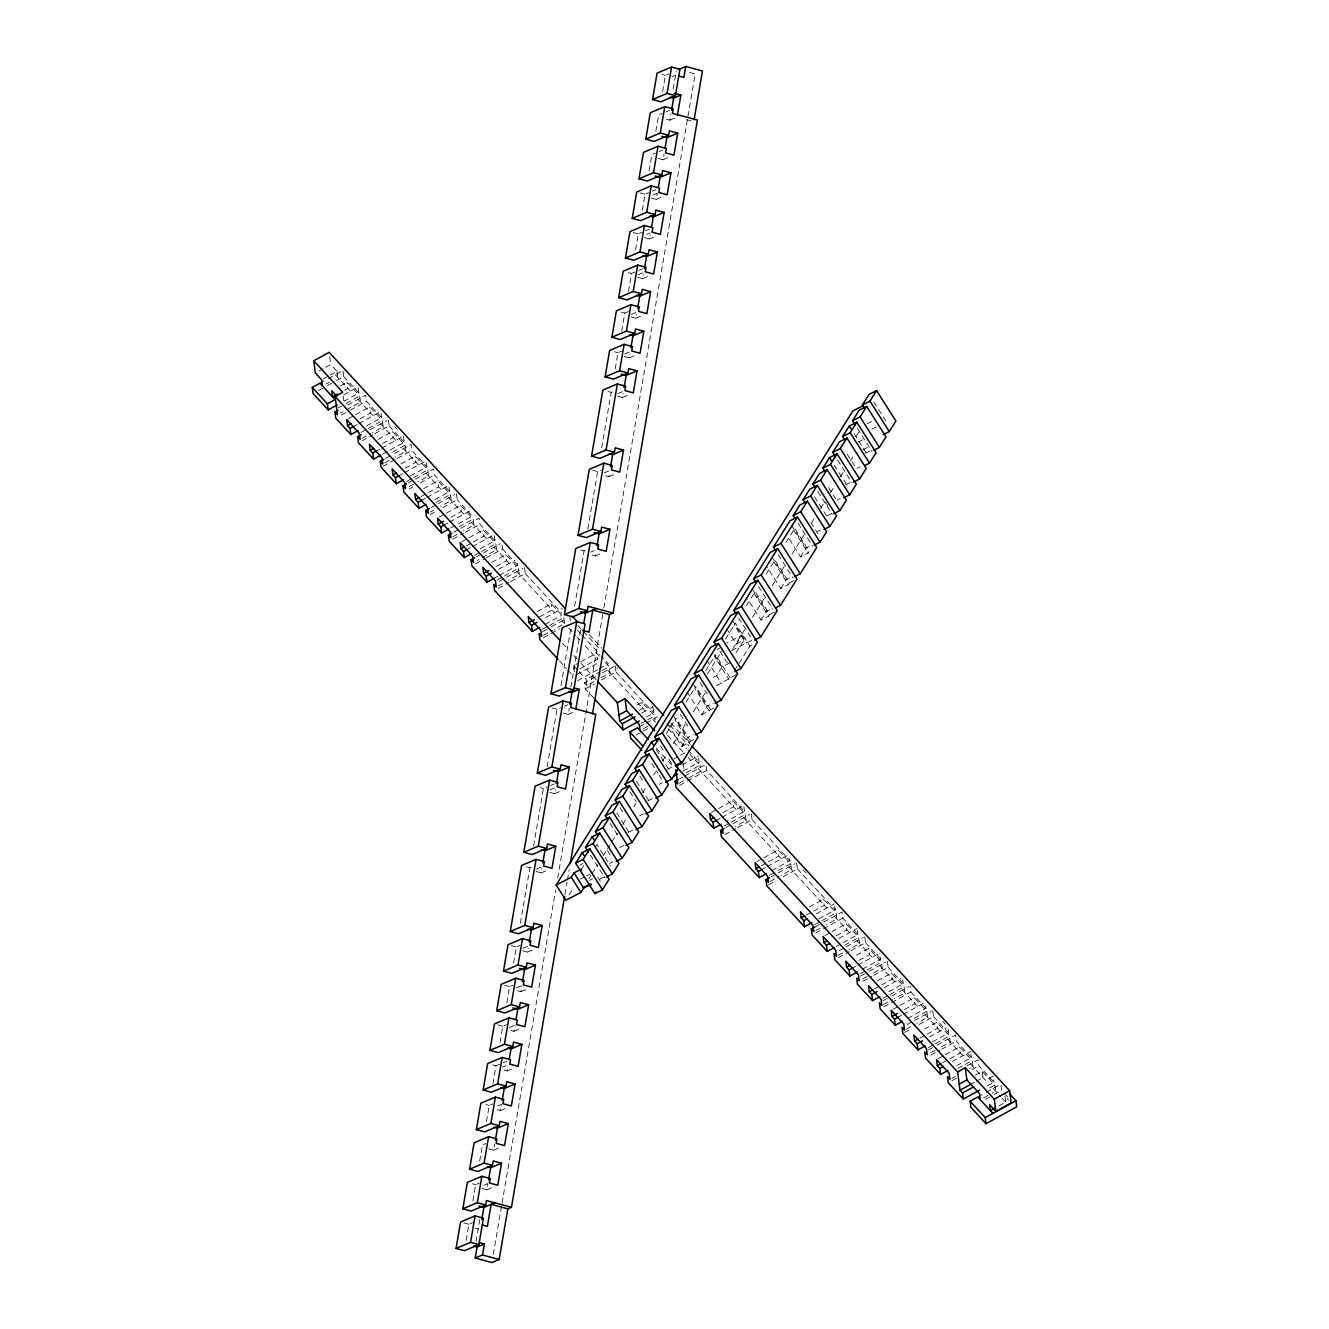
<?xml version="1.0" encoding="UTF-8"?>
<svg xmlns="http://www.w3.org/2000/svg" width="1329" height="1329" viewBox="0 0 1329 1329"><rect width="100%" height="100%" fill="white"/><g stroke="black" fill="none" stroke-linecap="round" stroke-linejoin="round"><path stroke-width="0.75" stroke-dasharray="5 3.75" d="M466.147 1240.439L468.904 1224.291L472.526 1222.763M472.908 1200.818L475.682 1184.687L479.304 1183.159M479.686 1161.197L482.444 1145.066L486.082 1143.538M486.464 1121.576L489.222 1105.446L492.86 1103.917M492.909 1083.916L495.999 1065.825L499.638 1064.296M500.02 1042.351L502.777 1026.204L506.415 1024.676M506.798 1002.731L509.555 986.6L513.177 985.071M513.575 963.11L516.333 946.979L519.955 945.451M520.387 923.223L529.889 867.737L533.51 866.209M533.593 846.041L543.428 788.512L547.066 786.984M547.149 766.8L556.984 709.271L560.622 707.742M561.054 685.531L570.54 630.029L574.161 628.501M574.593 606.29L584.096 550.804L587.717 549.276M587.8 529.092L597.635 471.562L601.273 470.034M601.705 447.823L611.19 392.337L614.829 390.809M615.211 368.847L617.968 352.717L621.607 351.188M621.656 331.187L624.746 313.096L628.368 311.567M628.434 291.566L631.524 273.475L635.146 271.947M635.544 250.002L638.302 233.854L641.924 232.326M642.322 210.381L645.08 194.25L648.702 192.722M649.084 170.76L651.858 154.629L655.479 153.101M655.861 131.139L658.619 115.008L662.257 113.48M662.639 91.535L665.397 75.388L669.035 73.859M476.031 1241.701L479.786 1219.706L476.164 1221.235M570.889 687.06L581.172 626.906M673.188 88.893L676.295 70.802M481.895 1188.458L486.896 1189.804L487.926 1183.807M488.657 1148.837L493.674 1150.2L494.704 1144.186M497.112 1109.682L500.452 1110.579L501.465 1104.565M503.89 1070.061L507.213 1070.958L507.911 1066.954M510.652 1030.44L513.991 1031.337L515.021 1025.34M517.43 990.819L520.769 991.716L521.799 985.719M522.546 950.75L527.547 952.112L528.228 948.109M536.102 871.525L541.102 872.871L541.783 868.867M549.641 792.283L554.658 793.629L555.339 789.625M563.197 713.042L568.197 714.404L569.227 708.39M591.97 555.024L595.309 555.937L595.99 551.934M605.526 475.799L608.865 476.696L609.546 472.692M617.404 396.108L622.404 397.454L623.102 393.45M624.181 356.488L629.182 357.85L629.88 353.846M630.959 316.867L635.96 318.229L636.641 314.225M637.737 277.263L642.738 278.608L643.419 274.605M644.515 237.642L649.516 238.987L650.197 234.984M651.293 198.021L656.293 199.367L657.323 193.369M658.054 158.4L663.071 159.762L664.101 153.749M666.51 119.245L669.849 120.142L670.863 114.128M493.308 1254.36L501.697 1205.27M502.046 1203.227L555.588 890.247M557.682 877.971L603.516 609.994M603.864 607.934L695.183 74.025L687.774 72.015M564.991 894.334L567.084 882.074M567.433 880.014L569.177 869.797M581.554 869.05L583.763 865.544M595.841 846.224L596.937 844.463L610.376 865.677M666.178 733.857L673.869 721.581M685.947 702.26L693.638 689.967M705.732 670.663L713.424 658.37M725.518 639.05L733.209 626.773M746.383 605.692L755.171 591.654L769.657 614.48L768.544 616.241L761.002 620.078L747.562 598.881M766.168 574.095L774.957 560.057L789.426 582.883L788.33 584.644L780.787 588.481L767.348 567.284M785.954 542.498L794.742 528.444L809.211 551.286L808.115 553.03L800.573 556.884L789.193 538.943M569.128 894.915L573.513 887.888M707.576 673.703L722.959 649.117M855.926 436.693L859.232 431.427M588.78 878.818L590.99 875.313M592.086 873.552L597.568 864.78M603.067 856.009L606.373 850.726M607.469 848.982L610.759 843.716M611.855 841.955L617.354 833.183M622.852 824.395L626.142 819.129M633.833 806.836L636.026 803.331M642.621 792.798L645.927 787.532M653.619 775.239L655.812 771.734M662.407 761.201L665.696 755.935M673.388 743.642L686.578 722.577M693.173 712.045L706.363 690.964M732.728 648.834L745.918 627.77M752.513 617.237L765.703 596.156M772.299 585.624L785.472 564.559M792.067 554.027L805.258 532.962M811.853 522.43L814.046 518.908M820.641 508.376L825.043 501.365L829.196 507.844M830.525 492.577L833.831 487.311M840.426 476.779L843.716 471.513M850.311 460.98L853.617 455.714M729.671 663.055L722.129 666.892L716.63 675.68L711.596 678.239M726.764 628.85L736.399 644.083L741.898 635.295L726.813 642.97M736.249 652.522L745.054 638.485M667.424 723.657L681.893 746.499L687.392 737.711L693.422 734.638M687.193 692.06L701.662 714.886L707.161 706.114L713.208 703.041M761.002 620.078L766.501 611.307L772.548 608.233M780.787 588.481L786.286 579.693L792.317 576.62M800.573 556.884L806.072 548.096L812.102 545.023M681.893 746.499L698.074 737.047M701.662 714.886L717.859 705.45M716.414 685.847L737.628 673.853M734.488 670.663L749.872 646.093L752.895 644.548M318.794 371.107L323.911 368.283M325.605 367.352L330.738 364.528L329.675 356.405M323.379 378.881L328.512 376.074M330.207 375.127L337.034 371.372L330.738 364.528M319.957 383.184L326.784 379.429M328.479 378.499L341.453 371.356M325.887 384.048L329.31 382.171M318.495 390.527L325.721 386.556M327.532 385.56L334.758 381.573M336.553 380.592L343.779 376.605L342.982 370.509M340.29 386.058L347.118 382.303L359.71 395.992L360.508 402.089L340.556 413.07M344.493 390.277L347.916 388.4L347.118 382.303M343.613 394.896L358.099 386.905L358.896 393.019L344.46 400.976M338.214 407.82L341.287 406.126M346.072 403.501L359.71 395.992M347.749 404.98L365.674 395.112L366.472 401.225L381.589 417.622L363.515 427.573M341.171 415.146L348.397 411.159M350.208 410.179L366.472 401.225M348.53 418.618L353.846 415.695M355.624 414.714L369.794 406.923L382.403 420.595L383.201 426.692L372.569 432.556M359.96 418.868L370.592 413.02L369.794 406.923M353.63 426.493L357.169 424.532M358.946 423.552L379.247 412.372M361.139 432.307L366.455 429.383M368.233 428.403L382.403 420.595M370.043 429.815L386.822 420.579M361.937 438.404L370.791 433.52M362.053 440.746L372.901 434.782M374.695 433.786L389.148 425.828L388.35 419.731M378.3 439.334L392.47 431.526L405.079 445.215L405.877 451.312L395.245 457.159M382.636 443.487L393.268 437.623L392.47 431.526M376.306 451.096L379.845 449.152M381.622 448.172L401.939 436.992M382.586 454.169L404.265 442.241L403.468 436.145M392.686 452.043L405.079 445.215M385.643 458.322L392.736 454.435M394.497 453.455L411.043 444.351L411.84 450.448L426.958 466.844L408.883 476.795M384.629 463.024L393.484 458.14M382.935 466.363L395.577 459.402M397.388 458.405L411.84 450.448M400.993 463.954L415.163 456.146L427.772 469.818L428.569 475.932L417.937 481.779M405.328 468.09L415.96 462.243L415.163 456.146M398.982 475.716L402.537 473.755M404.298 472.792L424.615 461.595M406.508 481.53L411.824 478.606M413.601 477.626L427.772 469.818M408.319 482.942L413.635 480.018M415.412 479.038L433.719 468.954L434.517 475.051L449.634 491.464L433.387 500.418M409.083 486.663L416.16 482.759M409.232 488.989L412.837 486.995M420.064 483.008L434.517 475.051M423.669 488.557L437.839 480.766L450.448 494.438L451.245 500.535L440.613 506.399M420.928 496.614L438.636 486.863L437.839 480.766M421.675 500.319L425.214 498.375M426.991 497.395L448.837 485.367M436.277 502.246L450.448 494.438M431.011 507.562L436.327 504.638M438.105 503.658L454.867 494.421M429.981 512.246L433.536 510.286M430.098 514.589L435.53 511.615M442.756 507.628L457.209 499.671L456.412 493.574M439.268 517.081L444.584 514.157M446.361 513.177L460.532 505.369L473.141 519.058L473.938 525.154L463.306 531.002M450.697 517.33L461.329 511.466L460.532 505.369M444.351 524.938L447.906 522.995M449.667 522.015L469.984 510.818M450.647 528.012L472.327 516.084L457.209 499.671M458.954 526.849L473.141 519.058M453.687 532.165L459.003 529.241M460.781 528.261L479.088 518.194L479.885 524.29L495.003 540.687L476.945 550.638M452.674 536.85L461.528 531.982M452.79 539.209L463.622 533.245M465.432 532.248L479.885 524.29M461.944 541.684L467.26 538.76M469.037 537.796L483.208 529.989L495.817 543.661L496.614 549.757L477.128 560.489M466.296 545.837L471.612 542.913M473.373 541.933L484.005 536.085L483.208 529.989M467.044 549.558L470.582 547.598M472.36 546.618L494.205 534.59L495.003 540.687M474.553 555.372L479.869 552.449M481.646 551.469L495.817 543.661M476.38 556.785L481.696 553.861M483.457 552.881L500.236 543.644M475.466 563.828L484.504 558.844M486.314 557.848L502.561 548.894L501.764 542.797M491.713 562.4L505.9 554.592L518.509 568.28L519.307 574.377L508.675 580.225M496.066 566.553L506.698 560.688L505.9 554.592M498.574 569.294L515.353 560.057M494.205 578.231L497.81 576.254M499.621 575.258L517.695 565.307L517.164 561.237M497.245 579.992L502.561 577.052M504.322 576.088L518.509 568.28M499.056 581.404L522.912 568.264M498.043 586.089L506.897 581.205M498.159 588.431L508.99 582.467M510.801 581.471L525.254 573.513L524.457 567.417M537.082 611.622L551.253 603.831L563.861 617.503L564.659 623.6L554.043 629.464M539.657 616.756L552.05 609.928L551.253 603.831M545.721 617.536L562.25 608.433M544.99 624.48L561.253 615.526M542.614 629.215L547.93 626.291M549.691 625.311L563.861 617.503M542.647 631.607L549.741 627.703M551.518 626.723L566.752 618.334M543.411 635.312L552.266 630.428M543.528 637.654L559.775 628.7M574.394 671.826L573.596 665.729L578.912 662.806M580.69 661.825L596.621 653.054L599.429 656.094M579.71 668.902L597.419 659.151L596.621 653.054M576.919 674.567L598.183 662.855M577.716 680.664L597.585 669.733M599.396 668.736L608.416 663.752L601.422 656.161M594.08 681.611L587.003 685.515L586.205 679.418L600.376 671.61M602.153 670.63L609.23 666.726L605.027 662.174M593.681 697.991L585.275 688.871L584.478 682.774L600.426 674.002M602.203 673.022L615.194 665.862L617.703 668.603M601.173 677.707L610.028 672.823L609.23 666.726M585.275 688.871L594.312 683.903M601.539 679.916L615.991 671.959L615.194 665.862M636.873 705.101L641.99 702.277L654.599 715.966L655.131 720.019M639.382 710.251L642.787 708.374L641.99 702.277M641.907 712.992L652.988 706.878L650.462 704.154M646.558 716.962L653.785 712.992L652.988 706.878M640.96 723.474L646.077 720.65M647.771 719.72L654.599 715.966M639.232 726.83L644.349 724.023M646.06 723.076L657.49 716.78M643.452 728.641L648.569 725.817M636.059 735.12L641.475 732.129M643.286 731.133L648.702 728.159M673.72 759.025L678.837 756.201M680.531 755.271L687.359 751.5M682.142 765.039L698.356 756.118M682.89 771.169L699.154 762.215L698.622 758.145M686.312 772.697L699.968 765.188L690.166 754.54M679.817 778.694L682.89 777M684.601 776.07L705.915 764.325L706.712 770.421L744.522 811.438L726.465 821.388M679.269 783.113L683.87 780.588M688.821 777.864L700.765 771.285L699.968 765.188M679.617 785.339L706.712 770.421M711.464 812.434L716.78 809.511M718.557 808.53L732.728 800.739L745.336 814.411L746.134 820.508L735.502 826.372M722.893 812.683L733.525 806.836L732.728 800.739M716.564 820.292L720.102 818.348M721.88 817.368L743.725 805.341L744.522 811.438M724.072 826.123L729.388 823.199M731.166 822.219L745.336 814.411M725.9 827.535L731.216 824.611M732.977 823.631L749.755 814.395M724.986 834.562L735.834 828.598M737.628 827.602L752.081 819.644L751.284 813.547L753.809 816.288M756.832 861.674L762.148 858.733M763.926 857.77L778.096 849.962L790.705 863.634L791.503 869.731L780.871 875.595M761.168 865.81L766.484 862.886M768.262 861.906L778.894 856.059L778.096 849.962M761.932 869.531L765.471 867.571M767.232 866.591L789.094 854.564M771.817 870.611L789.891 860.66L789.36 856.59M769.441 875.346L776.535 871.442M778.296 870.462L790.705 863.634M771.269 876.758L776.568 873.834M778.345 872.854L795.124 863.617M770.239 881.443L779.093 876.559M768.544 884.782L775.771 880.811M782.997 876.824L797.45 868.867L796.652 862.77M809.295 906.993L823.465 899.185L836.074 912.857L836.871 918.97L826.239 924.818M806.537 915.033L811.853 912.109M813.63 911.129L824.262 905.282L823.465 899.185M816.156 913.87L834.462 903.786M818.996 918.837L835.26 909.883L834.728 905.83M814.81 924.569L820.126 921.645M821.887 920.665L836.074 912.857M814.86 926.961L821.937 923.057M823.714 922.077L842.021 911.993L842.819 918.106L857.936 934.503L836.257 946.447M815.607 930.665L824.462 925.798M815.724 933.024L842.819 918.106M824.877 935.5L830.193 932.576M831.971 931.596L846.141 923.805L858.75 937.477L859.547 943.573L848.915 949.438M836.306 935.749L846.938 929.901L846.141 923.805M838.832 938.49L857.139 928.406M844.579 945.284L858.75 937.477M839.313 950.6L844.629 947.677M846.39 946.697L863.169 937.46M838.283 955.285L847.154 950.401M838.4 957.628L849.248 951.664M851.058 950.667L865.511 942.71L864.714 936.613M856.424 955.235L868.834 948.408L881.443 962.096L882.24 968.193L871.608 974.041M858.999 960.369L869.631 954.504L868.834 948.408M852.653 967.977L856.208 966.033M857.969 965.053L878.286 953.857M862.554 969.057L880.629 959.123L879.831 953.026M860.179 973.792L865.495 970.868M867.256 969.904L881.443 962.096M860.228 976.184L867.305 972.28M869.083 971.316L885.862 962.08M862.737 978.925L869.831 975.021M862.903 981.251L871.924 976.283M873.734 975.287L888.187 967.329L887.39 961.232M877.339 980.835L891.51 973.027L904.119 986.699L904.916 992.796L894.284 998.66M874.598 988.876L879.914 985.952M881.675 984.972L892.307 979.124L891.51 973.027M884.2 987.713L900.979 978.476M888.852 991.683L903.305 983.726L902.773 979.672M882.855 998.411L888.171 995.487M889.948 994.507L904.119 986.699M882.905 1000.803L889.998 996.9M891.759 995.919L908.538 986.683M883.652 1004.508L892.507 999.641M883.768 1006.867L910.863 991.932L910.066 985.836M892.938 1009.342L898.254 1006.418M900.015 1005.438L914.202 997.63L926.795 1011.319L927.592 1017.416L916.977 1023.264M904.368 1009.591L915 1003.744L914.202 997.63M898.022 1017.2L901.56 1015.256M903.338 1014.276L925.183 1002.249M907.923 1018.296L925.981 1008.346L925.449 1004.275M914.402 1018.147L926.795 1011.319M907.358 1024.443L912.674 1021.503M914.452 1020.539L931.214 1011.303M906.345 1029.128L915.199 1024.244M904.65 1032.467L911.877 1028.496M919.103 1024.509L933.556 1016.552L932.759 1010.455M924.469 1029.078L936.879 1022.25L949.487 1035.939L950.285 1042.036L939.653 1047.883M919.95 1038.099L925.266 1035.175M927.044 1034.211L937.676 1028.347L936.879 1022.25M929.569 1036.936L946.348 1027.699M932.41 1041.903L948.673 1032.965L948.142 1028.895M928.223 1047.634L933.539 1044.71M935.317 1043.73L949.487 1035.939M928.273 1050.026L935.367 1046.122M937.128 1045.142L955.435 1035.075L956.232 1041.172L971.349 1057.568L956.897 1065.526M930.798 1052.767L937.875 1048.863M930.948 1055.093L939.985 1050.126M941.779 1049.129L956.232 1041.172M938.307 1058.565L943.623 1055.641M945.384 1054.678L959.555 1046.87L972.163 1060.542L972.961 1066.639L969.422 1068.599M942.643 1062.718L947.959 1059.794M949.737 1058.814L960.352 1052.967L959.555 1046.87M952.245 1061.555L970.552 1051.472M957.993 1068.35L963.309 1065.426M965.087 1064.446L972.163 1060.542M966.897 1065.858L978.127 1059.678L978.925 1065.775L994.042 1082.188L986.816 1086.158M951.714 1078.351L955.252 1076.407M951.83 1080.693L959.056 1076.723M971.698 1069.762L978.925 1065.775M975.42 1075.244L982.247 1071.473L994.856 1085.162L995.654 1091.259L992.231 1093.136M971.1 1084.148L974.506 1082.271M976.217 1081.341L983.045 1077.57L982.247 1071.473M989.74 1087.969L994.856 1085.162M977.779 1096.973L984.59 1093.219M986.301 1092.272L1000.803 1084.298L1001.601 1090.395L994.374 1094.365M983.709 1097.837L990.537 1094.083M985.337 1099.349L992.564 1095.362M998.893 1105.944L1005.721 1102.19L1004.923 1096.093L1008.711 1100.196M867.239 423.752L871.957 421.359M871.974 429.117L876.509 426.808M858.268 442.075L863.302 439.517M863.086 449.684L868.119 447.125M865.395 453.289L871.442 450.215M857.022 468.323L860.046 466.795M845.626 484.886L851.656 481.812M837.237 499.92L840.26 498.392M827.352 515.735L831.871 513.426M817.468 531.534L820.475 529.989M789.426 582.883L795.473 579.809M769.657 614.48L775.687 611.406M716.995 649.366L720.019 647.838M736.399 644.083L743.941 640.229L734.306 625.012L735.402 623.251L749.872 646.093M731.631 650.595L752.762 639.83M667.607 769.308L672.125 766.999M659.217 784.343L662.241 782.814M647.821 800.905L652.356 798.613M639.448 815.94L643.967 813.647M628.052 832.519L632.571 830.21M579.926 865.096L582.933 863.568M619.663 847.553L624.198 845.244M609.778 863.352L612.785 861.807M580.142 879.134L585.175 876.575M586.853 875.728L590.209 874.017M589.561 880.33L592.584 878.785M599.894 879.15L604.413 876.841M671.909 76.733L675.531 75.205M665.879 111.952L669.517 110.423M669.849 120.142L675.282 117.849M659.101 151.572L662.739 150.027M663.071 159.762L670.331 156.689M652.34 191.177L655.961 189.648M653.386 194.815L657.024 193.286M656.293 199.367L663.553 196.31M645.562 230.797L649.183 229.269M646.625 234.436L650.246 232.907M649.516 238.987L656.775 235.931M638.784 270.418L642.405 268.89M638.02 274.821L643.469 272.528M642.738 278.608L649.997 275.552M631.258 314.441L636.691 312.149M635.96 318.229L641.409 315.937M624.48 354.062L629.913 351.753M629.182 357.85L634.631 355.541M617.703 393.666L623.135 391.374M622.404 397.454L627.853 395.162M604.147 472.908L609.596 470.616M608.865 476.696L616.124 473.639M590.591 552.15L594.229 550.621M595.309 555.937L602.569 552.864M564.244 706.214L567.865 704.686M568.197 714.404L575.457 711.347M550.688 785.439L554.326 783.911M549.94 789.841L555.389 787.549M554.658 793.629L561.918 790.572M536.384 869.083L541.833 866.79M541.102 872.871L546.551 870.578M522.829 948.325L528.277 946.015M527.547 952.112L534.806 949.039M516.067 987.929L521.5 985.636M520.769 991.716L528.028 988.66M509.289 1027.55L514.722 1025.257M513.991 1031.337L521.25 1028.281M503.259 1062.768L506.897 1061.24M502.512 1067.17L506.133 1065.642M507.213 1070.958L514.473 1067.901M497.544 1106.027L501.183 1104.499M500.452 1110.579L505.884 1108.286M493.674 1150.2L500.933 1147.126M483.989 1185.252L487.627 1183.724M486.896 1189.804L494.155 1186.747M662.058 74.49L665.397 75.388M686.362 119.577L693.788 121.587M640.063 192.888L645.08 194.25M633.302 232.509L638.302 233.854M628.185 272.578L631.524 273.475M621.407 312.199L624.746 313.096M614.629 351.82L617.968 352.717M607.851 391.424L611.19 392.337M592.634 470.217L597.635 471.562M580.756 549.907L584.096 550.804M551.984 707.925L556.984 709.271M540.106 787.599L543.428 788.512M526.55 866.84L529.889 867.737M511.333 945.617L516.333 946.979M504.555 985.238L509.555 986.6M497.777 1024.858L502.777 1026.204M492.66 1064.928L495.999 1065.825M485.899 1104.549L489.222 1105.446M472.343 1183.774L475.682 1184.687M463.887 1222.946L468.904 1224.291M475.117 1228.079L478.457 1228.976M589.245 634.581L601.904 648.303M670.796 723.059L690.482 744.423M394.663 426.576L397.172 429.3M577.799 625.294L581.903 629.747M583.265 631.225L601.007 650.479M669.899 725.235L689.003 745.968M803.264 869.947L806.005 872.92M942.842 1021.386L945.351 1024.127M343.779 376.605L358.896 393.019M389.148 425.828L404.265 442.241M502.561 548.894L517.695 565.307M525.254 573.513L561.652 613.018M577.617 630.328L580.424 633.368M581.82 634.897L600.027 654.649M615.991 671.959L653.785 712.992M668.354 728.79L686.561 748.543M687.957 750.054L699.154 762.215M752.081 819.644L789.891 860.66M797.45 868.867L835.26 909.883M865.511 942.71L880.629 959.123M888.187 967.329L903.305 983.726M910.863 991.932L925.981 1008.346M933.556 1016.552L948.673 1032.965M1004.359 1093.368L1008.478 1097.854M335.307 374.728L350.424 391.141M357.999 399.348L373.117 415.744M380.675 423.968L395.793 440.364M403.368 448.571L418.485 464.984M426.044 473.19L441.162 489.587M448.72 497.794L463.854 514.207M471.413 522.413L486.53 538.826M494.089 547.033L509.206 563.43M516.782 571.636L554.575 612.652M562.15 620.876L564.659 623.6M568.762 628.052L575.59 635.445M576.952 636.94L579.677 639.897M585.142 645.828L597.419 659.151M607.519 670.098L645.313 711.115M652.871 719.321L655.396 722.062M667.69 735.386L684.07 753.161M688.156 757.596L690.681 760.338M698.24 768.544L736.05 809.56M743.609 817.767L781.419 858.8M788.977 867.006L826.788 908.023M834.346 916.229L849.464 932.626M857.022 940.849L872.14 957.245M879.715 965.452L894.832 981.865M902.391 990.072L917.508 1006.468M925.084 1014.675L940.201 1031.088M947.76 1039.295L962.877 1055.708M970.452 1063.914L985.57 1080.311L993.245 1076.091L994.042 1082.188M993.128 1088.517L1000.687 1096.724M1001.95 1098.086L1005.721 1102.19M562.599 643.336L568.214 649.432M573.829 655.529L579.444 661.626M580.856 663.138L596.306 679.9M656.426 748.293L672.806 766.052M573.596 665.729L577.799 670.298M579.195 671.809L586.205 679.418M584.478 682.774L587.003 685.515M559.509 660.912L566.503 668.52M567.915 670.032L573.513 676.112M873.851 402.039L886.393 421.825M857.371 428.37L871.841 451.212M854.082 433.653L866.475 453.206M847.287 454.335L856.59 469.021M837.602 459.984L852.072 482.809M834.296 465.25L846.706 484.819M828.548 487.577L837.851 502.246M817.817 491.58L832.286 514.406M814.511 496.847L827.95 518.044M810.823 522.43L818.066 533.843M798.031 523.177L812.501 546.02M791.586 525.271L806.072 548.096M793.646 530.205L808.115 553.03M778.262 554.791L792.732 577.617M771.817 556.868L786.286 579.693M773.86 561.802L788.33 584.644M758.477 586.388L772.946 609.214M752.031 588.465L766.501 611.307M754.075 593.415L768.544 616.241M738.691 617.985L751.234 637.77M732.246 620.078L746.732 642.904M719.986 651.276L727.495 663.121M730.086 677.69L715.617 654.865L714.52 656.609L728.99 679.451M714.62 655.064L722.129 666.892M706.978 660.463L721.448 683.289M700.167 682.824L707.41 694.236M710.317 709.287L695.848 686.462L694.735 688.223L709.204 711.048M692.691 683.272L707.161 706.114M680.398 714.421L689.701 729.106M690.532 740.884L676.062 718.059L674.966 719.82L689.435 742.645M672.906 714.886L687.392 737.711M660.613 746.034L664.749 752.546M668.886 759.075L673.022 765.587M656.277 749.672L668.686 769.225M651.758 763.461L657.955 773.245M658.985 774.873L663.121 781.402M639.797 776.003L642.904 780.887M636.508 781.269L648.901 800.839M629.913 791.802L636.109 801.586M620.012 807.6L623.118 812.484M616.722 812.866L630.162 834.064M610.127 823.399L618.4 836.439M607.469 850.61L611.606 857.139M590.358 854.996L604.828 877.838M597.668 877.007L600.558 881.576M970.818 1053.498L971.349 1057.568M857.404 930.433L857.936 934.503M683.289 763.477L684.352 771.601M569.825 616.639L570.357 620.709M449.102 487.394L449.634 491.464M426.426 462.791L426.958 466.844M381.058 413.552L381.589 417.622M343.297 396.308L344.095 402.405M337.034 371.372L337.832 377.469"/><path stroke-width="1.5" d="M456.046 1248.446L460.565 1222.049L475.068 1215.919L483.407 1218.178L478.905 1244.575L464.386 1250.705L456.046 1248.446L470.566 1242.333L478.905 1244.575M564.626 896.394L511.449 1207.33L486.431 1200.552L485.666 1204.971L471.164 1211.084L462.824 1208.825L467.326 1182.428L481.846 1176.298L490.185 1178.557L489.437 1182.96L497.777 1185.219L501.548 1163.207L493.209 1160.948L492.444 1165.35L477.942 1171.464L469.602 1169.221L474.104 1142.807L488.623 1136.677L496.963 1138.936L496.215 1143.339L504.555 1145.598L508.326 1123.586L499.986 1121.327L499.222 1125.729L484.72 1131.859L476.363 1129.6L480.882 1103.186L495.401 1097.073L503.741 1099.316L502.993 1103.734L511.333 1105.977L515.104 1083.966L506.748 1081.706L506 1086.109L491.481 1092.239L483.141 1089.979L487.66 1063.565L502.179 1057.452L510.519 1059.711L509.771 1064.114L518.111 1066.373L521.865 1044.345L513.526 1042.086L512.778 1046.488L498.259 1052.618L489.919 1050.359L494.438 1023.961L508.957 1017.831L517.297 1020.091L516.549 1024.493L524.889 1026.752L528.643 1004.724L520.303 1002.465L519.556 1006.884L505.037 1012.997L496.697 1010.738L501.216 984.34L515.735 978.21L524.075 980.47L523.31 984.872L531.666 987.131L535.421 965.12L527.081 962.861L526.334 967.263L511.815 973.376L503.475 971.134L507.994 944.72L522.513 938.59L530.852 940.849L530.088 945.251L538.428 947.511L542.199 925.499L533.859 923.24L533.112 927.642L518.592 933.772L510.253 931.513L521.549 865.478L536.052 859.365L544.392 861.624L543.644 866.026L551.984 868.286L555.755 846.257L547.415 843.998L546.651 848.4L532.148 854.53L523.809 852.271L535.089 786.253L549.608 780.123L557.947 782.382L557.2 786.785L565.539 789.044L569.31 767.032L560.971 764.773L560.207 769.175L545.687 775.289L537.348 773.046L548.644 707.011L563.164 700.898L571.503 703.141L570.756 707.56L595.774 714.321L570.224 863.651M550.904 693.804L562.2 627.786L576.72 621.656L585.059 623.916L573.763 689.934L559.243 696.064L550.904 693.804L565.423 687.674L573.763 689.934M613.084 613.068L588.066 606.29L587.318 610.709L572.799 616.822L564.46 614.563L575.756 548.545L590.259 542.415L598.598 544.674L597.851 549.076L606.19 551.336L609.961 529.324L601.622 527.065L600.858 531.467L586.355 537.597L578.015 535.338L589.295 469.303L603.815 463.19L612.154 465.449L611.406 469.851L619.746 472.111L623.517 450.082L615.177 447.823L614.413 452.225L599.911 458.355L591.555 456.096L602.851 390.078L617.37 383.948L625.71 386.207L624.962 390.61L633.302 392.869L637.056 370.857L628.717 368.598L627.969 373L613.45 379.114L605.11 376.871L609.629 350.457L624.148 344.327L632.488 346.587L631.74 350.989L640.08 353.248L643.834 331.237L635.495 328.977L634.747 333.38L620.228 339.51L611.888 337.25L616.407 310.836L630.926 304.723L639.266 306.966L638.501 311.385L646.858 313.627L650.612 291.616L642.272 289.357L641.525 293.759L627.006 299.889L618.666 297.63L623.185 271.216L637.704 265.102L646.044 267.362L645.279 271.764L653.619 274.023L657.39 251.995L649.05 249.736L648.303 254.138L633.783 260.268L625.444 258.009L629.963 231.611L644.465 225.481L652.821 227.741L652.057 232.143L660.397 234.402L664.168 212.374L655.828 210.115L655.081 214.534L640.561 220.647L632.222 218.388L636.741 191.991L651.243 185.861L659.583 188.12L658.835 192.522L667.175 194.782L670.946 172.77L662.606 170.511L661.842 174.913L647.339 181.026L639 178.784L643.502 152.37L658.021 146.24L666.361 148.499L665.613 152.901L673.953 155.161L677.724 133.149L669.384 130.89L668.62 135.292L654.117 141.422L645.761 139.163L650.28 112.749L664.799 106.636L673.138 108.878L672.391 113.297L697.409 120.059L613.084 613.068L609.463 614.596L592.784 610.077L589.013 632.106L582.335 630.295M652.539 99.542L657.058 73.128L671.577 67.015L679.916 69.274L675.398 95.671L660.878 101.801L652.539 99.542L667.058 93.412L675.398 95.671M470.566 1242.333L475.068 1215.919M462.824 1208.825L477.327 1202.712L481.846 1176.298M469.602 1169.221L484.105 1163.091L488.623 1136.677M476.363 1129.6L490.883 1123.47L495.401 1097.073M483.141 1089.979L497.661 1083.849L502.179 1057.452M489.919 1050.359L504.439 1044.245L508.957 1017.831M496.697 1010.738L511.216 1004.624L515.735 978.21M503.475 971.134L517.994 965.004L522.513 938.59M510.253 931.513L524.772 925.383L536.052 859.365M523.809 852.271L538.311 846.158L549.608 780.123M537.348 773.046L551.867 766.916L563.164 700.898M565.423 687.674L576.72 621.656M564.46 614.563L578.979 608.449L590.259 542.415M578.015 535.338L592.518 529.208L603.815 463.19M591.555 456.096L606.074 449.983L617.37 383.948M605.11 376.871L619.63 370.741L624.148 344.327M611.888 337.25L626.408 331.12L630.926 304.723M618.666 297.63L633.185 291.5L637.704 265.102M625.444 258.009L639.963 251.895L644.465 225.481M632.222 218.388L646.725 212.275L651.243 185.861M639 178.784L653.503 172.654L658.021 146.24M645.761 139.163L660.28 133.033L664.799 106.636M667.058 93.412L671.577 67.015M475.217 1258.031L477.111 1247.034L484.371 1243.961L482.477 1254.975L475.217 1258.031L491.913 1262.55L499.156 1259.493L507.828 1208.858L511.449 1207.33M481.829 1219.424L483.889 1207.413L494.77 1202.811M488.607 1179.803L490.667 1167.792L501.548 1163.207M495.385 1140.182L497.428 1128.171L508.326 1123.586M502.163 1100.562L504.206 1088.551L515.104 1083.966M509.273 1058.947L510.984 1048.946L521.865 1044.345M516.051 1019.326L517.762 1009.326L528.643 1004.724M522.48 981.716L524.54 969.705L535.421 965.12M529.258 942.095L531.318 930.084L542.199 925.499M542.813 862.87L544.873 850.859L555.755 846.257M556.369 783.628L558.413 771.617L569.31 767.032M569.908 704.387L571.968 692.376L579.228 689.319L575.773 709.503M583.813 623.151L585.524 613.151L596.405 608.549M597.02 545.92L599.08 533.909L609.961 529.324M610.576 466.695L612.619 454.684L623.517 450.082M624.115 387.453L626.175 375.442L637.056 370.857M630.893 347.833L632.953 335.822L643.834 331.237M637.671 308.212L639.731 296.201L650.612 291.616M644.449 268.608L646.509 256.597L657.39 251.995M651.575 226.977L653.287 216.976L664.168 212.374M658.353 187.356L660.064 177.355L670.946 172.77M665.115 147.752L666.826 137.734L677.724 133.149M671.56 110.124L673.604 98.113L680.863 95.057L677.408 115.241M694.103 119.76L702.443 70.969L685.764 66.45L683.87 77.464L678.87 76.102M592.452 714.022L609.463 614.596M590.109 886.028L591.206 884.267L583.664 888.104L580.923 892.507L565.822 900.182L556.187 884.964L852.869 410.943L862.936 405.81M575.64 863.185L582.235 852.653L589.777 848.816L609.064 879.266L602.469 889.799L594.927 893.636L575.64 863.185L583.182 859.348L589.777 848.816M588.415 851.955L585.524 847.387L592.119 836.855L599.661 833.017L618.965 863.451L612.37 873.984L606.323 877.057M597.352 834.629L595.409 831.589L602.004 821.056L609.546 817.219L628.85 847.653L622.254 858.185L616.224 861.258M607.237 818.83L605.31 815.79L611.905 805.258L619.447 801.42L638.734 831.854L632.139 842.387L626.109 845.46M617.121 803.032L615.194 799.992L621.789 789.459L629.331 785.622L648.635 816.056L642.04 826.588L635.993 829.661M627.022 787.233L625.079 784.193L631.674 773.661L639.216 769.807L658.519 800.257L651.924 810.79L645.894 813.863M636.907 771.435L634.98 768.395L641.575 757.862L649.117 754.008L668.404 784.459L661.809 794.991L655.778 798.064M646.791 755.636L644.864 752.579L651.459 742.047L659.001 738.21L678.288 768.66L671.71 779.176L665.663 782.249M657.656 741.349L654.748 736.781L671.245 710.45L678.787 706.613L698.074 737.047L681.594 763.378L675.564 766.451M677.425 709.752L674.534 705.184L691.014 678.853L698.556 675.016L717.859 705.45L701.38 731.781L695.333 734.854M696.246 676.627L694.319 673.587L710.799 647.256L718.341 643.402L737.628 673.853L721.149 700.184L715.118 703.257M716.015 645.03L714.088 641.973L730.568 615.643L738.127 611.805L757.414 642.239L740.934 668.57L734.904 671.643M735.801 613.417L733.874 610.376L750.353 584.046L757.895 580.208L777.199 610.642L760.72 636.973L754.673 640.046M755.586 581.82L753.659 578.779L770.139 552.449L777.681 548.595L796.968 579.045L780.488 605.376L775.97 607.685M775.355 550.223L773.428 547.166L789.908 520.835L797.466 516.998L816.754 547.432L800.274 573.779L794.244 576.852M795.141 518.609L793.214 515.569L799.809 505.037L807.351 501.199L826.638 531.633L820.059 542.166L814.012 545.239M805.025 502.811L803.098 499.77L809.693 489.238L817.235 485.401L836.539 515.835L829.944 526.367L823.914 529.44M814.926 487.012L812.999 483.972L819.578 473.44L827.12 469.602L846.423 500.036L839.828 510.569L833.798 513.642M824.811 471.214L822.884 468.173L829.479 457.641L837.021 453.787L856.308 484.238L849.729 494.77L843.682 497.843M835.659 456.927L832.768 452.375L839.363 441.843L846.905 437.989L866.209 468.439L859.614 478.972L853.583 482.045M844.596 439.617L842.669 436.56L849.248 426.028L856.79 422.19L876.093 452.641L869.498 463.156L864.98 465.466M855.444 425.33L852.553 420.761L859.149 410.229L866.691 406.392L885.978 436.826L879.399 447.358L873.352 450.431M864.365 408.003L862.438 404.963L869.033 394.431L876.575 390.593L895.879 421.027L889.284 431.56L883.253 434.633M556.187 884.964L571.271 877.273L574.012 872.887L580.059 869.814M585.524 847.387L593.066 843.55L599.661 833.017M595.409 831.589L602.967 827.751L609.546 817.219M605.31 815.79L612.852 811.953L619.447 801.42M615.194 799.992L622.736 796.154L629.331 785.622M625.079 784.193L632.637 780.339L639.216 769.807M634.98 768.395L642.522 764.54L649.117 754.008M644.864 752.579L652.406 748.742L659.001 738.21M654.748 736.781L662.307 732.943L678.787 706.613M674.534 705.184L682.076 701.347L698.556 675.016M694.319 673.587L701.862 669.733L718.341 643.402M714.088 641.973L721.63 638.136L738.127 611.805M733.874 610.376L741.416 606.539L757.895 580.208M753.659 578.779L761.201 574.925L777.681 548.595M773.428 547.166L780.97 543.328L797.466 516.998M793.214 515.569L800.756 511.731L807.351 501.199M803.098 499.77L810.64 495.933L817.235 485.401M812.999 483.972L820.541 480.134L827.12 469.602M822.884 468.173L830.426 464.319L837.021 453.787M832.768 452.375L840.31 448.521L846.905 437.989M842.669 436.56L850.211 432.722L856.79 422.19M852.553 420.761L860.096 416.924L866.691 406.392M862.438 404.963L869.98 401.125L876.575 390.593M580.457 870.811L581.554 869.05M594.927 893.636L596.023 891.875M322.482 385.925L321.684 379.828L315.372 372.984L313.777 360.79L329.143 352.335L565.34 608.632M328.197 409.913L313.079 393.517L312.282 387.42L319.957 383.184L335.074 399.597L327.399 403.817L328.197 409.913L337.234 404.946M337.666 394.032L332.549 396.856L331.752 390.759L336.802 396.225M338.031 410.345L334.958 412.023L337.483 414.764L335.091 396.474L342.766 392.238L313.777 360.79M358.099 430.563L350.873 434.533L350.075 428.436L347.55 425.695L351.105 423.752M350.075 428.436L353.63 426.493M380.792 455.166L373.565 459.153L358.448 442.74L357.651 436.643L361.189 434.699M373.565 459.153L372.768 453.056L370.243 450.315L373.781 448.355M372.768 453.056L376.306 451.096M403.468 479.786L396.241 483.756L381.124 467.359L380.327 461.263L383.865 459.302M396.241 483.756L395.444 477.659L392.919 474.918L396.474 472.974M395.444 477.659L398.982 475.716M426.16 504.389L418.934 508.376L403.817 491.963L403.019 485.866L406.558 483.922M418.934 508.376L418.137 502.279L415.612 499.538L419.15 497.594M418.137 502.279L421.675 500.319M448.837 529.008L441.61 532.995L426.493 516.582L425.695 510.486L429.234 508.525M441.61 532.995L440.813 526.882L438.288 524.158L443.604 521.234M440.813 526.882L444.351 524.938M471.513 553.628L464.286 557.599L449.169 541.202L448.371 535.105L451.926 533.145M464.286 557.599L463.489 551.502L460.98 548.761L464.519 546.817M463.489 551.502L467.044 549.558M494.205 578.231L486.979 582.218L471.861 565.805L471.064 559.708L474.603 557.765M486.979 582.218L486.181 576.121L483.656 573.38L488.972 570.457M486.181 576.121L491.497 573.181M539.574 627.471L532.348 631.441L531.55 625.344L529.025 622.603L534.341 619.679M531.55 625.344L536.866 622.421M639.332 720.949L623.085 729.887L622.288 723.79L619.763 721.066L617.37 702.759L625.045 698.539L654.715 730.734M618.965 714.969L626.64 710.733L625.045 698.539M619.763 721.066L632.554 714.022M622.288 723.79L635.079 716.746M641.841 750.254L630.644 738.11L629.846 731.997L637.521 727.777L648.236 739.406M683.023 761.451L675.348 765.67L957.611 1071.971L960.003 1090.262L962.528 1093.003L963.326 1099.1L979.589 1090.145M673.869 776.136L677.474 774.142M721.032 824.362L713.806 828.349L676.012 787.333L675.215 781.236L678.288 779.542M713.806 828.349L713.008 822.252L710.5 819.511L714.038 817.568M713.008 822.252L716.564 820.292M766.401 873.602L759.175 877.572L721.381 836.556L720.584 830.459L724.122 828.499M759.175 877.572L758.377 871.475L755.852 868.734L759.407 866.79M758.377 871.475L761.932 869.531M811.77 922.824L804.543 926.795L766.75 885.779L765.953 879.682L769.491 877.738M804.543 926.795L803.746 920.698L801.221 917.974L804.776 916.013M803.746 920.698L807.284 918.754M834.446 947.444L827.236 951.414L812.102 935.018L811.305 928.905L814.86 926.961M827.236 951.414L826.439 945.318L823.914 942.577L827.452 940.633M826.439 945.318L829.977 943.357M857.139 972.047L849.912 976.034L849.115 969.937L846.59 967.196L850.128 965.236M849.115 969.937L852.653 967.977M879.815 996.667L872.588 1000.637L871.791 994.541L869.282 991.799L872.821 989.856M871.791 994.541L877.107 991.617M902.507 1021.27L895.281 1025.257L894.483 1019.16L891.958 1016.419L897.274 1013.495M894.483 1019.16L898.022 1017.2M925.183 1045.89L917.957 1049.877L917.16 1043.763L914.634 1041.039L918.189 1039.079M917.16 1043.763L922.476 1040.84M947.876 1070.509L940.65 1074.48L939.852 1068.383L937.327 1065.642L940.866 1063.698M939.852 1068.383L943.391 1066.439M957.611 1071.971L965.303 1067.735L994.275 1099.183L995.87 1111.393L1011.236 1102.937L1009.641 1090.727L691.877 745.951M959.206 1084.165L966.897 1079.929L965.303 1067.735M960.003 1090.262L971.1 1084.148M962.528 1093.003L973.625 1086.889M1009.625 1093.867L1015.921 1100.694L1016.718 1106.791L986.018 1123.703L970.901 1107.306L970.104 1101.209L977.779 1096.973L992.896 1113.386M994.275 1099.183L1009.641 1090.727M995.487 1107.821L990.371 1110.645L989.573 1104.549L995.87 1111.393M986.018 1123.703L985.221 1117.606L1015.921 1100.694M583.281 887.606L589.993 884.184M678.504 69.507L685.764 66.45M674.202 93.246L680.863 95.057M670.265 97.216L673.604 98.113M660.28 133.033L668.62 135.292M661.825 136.389L666.826 137.734M653.503 172.654L661.842 174.913M655.047 175.993L660.064 177.355M646.725 212.275L655.081 214.534M649.947 216.062L653.287 216.976M639.963 251.895L648.303 254.138M643.17 255.683L646.509 256.597M633.185 291.5L641.525 293.759M636.392 295.304L639.731 296.201M626.408 331.12L634.747 333.38M629.614 334.925L632.953 335.822M619.63 370.741L627.969 373M621.175 374.08L626.175 375.442M606.074 449.983L614.413 452.225M609.297 453.77L612.619 454.684M592.518 529.208L600.858 531.467M594.063 532.564L599.08 533.909M578.979 608.449L587.318 610.709M580.524 611.789L585.524 613.151M574.228 687.973L579.228 689.319M568.629 691.479L571.968 692.376M551.867 766.916L560.207 769.175M553.412 770.255L558.413 771.617M538.311 846.158L546.651 848.4M541.534 849.945L544.873 850.859M524.772 925.383L533.112 927.642M527.978 929.187L531.318 930.084M517.994 965.004L526.334 967.263M519.539 968.343L524.54 969.705M511.216 1004.624L519.556 1006.884M512.761 1007.963L517.762 1009.326M504.439 1044.245L512.778 1046.488M507.645 1048.033L510.984 1048.946M497.661 1083.849L506 1086.109M500.867 1087.654L504.206 1088.551M490.883 1123.47L499.222 1125.729M494.106 1127.274L497.428 1128.171M484.105 1163.091L492.444 1165.35M487.328 1166.895L490.667 1167.792M507.828 1208.858L491.149 1204.34L487.378 1226.368L482.377 1225.006M477.327 1202.712L485.666 1204.971M478.872 1206.051L483.889 1207.413M479.354 1242.615L484.371 1243.961M473.772 1246.12L477.111 1247.034M482.477 1254.975L499.156 1259.493M572.367 616.274L577.999 622.371M603.3 649.831L663.769 715.434M626.64 710.733L639.249 724.421L640.046 730.518M966.897 1079.929L979.49 1093.617L980.287 1099.714M335.091 396.474L559.791 640.279M597.701 681.428L617.37 702.759M312.282 387.42L327.399 403.817M357.651 436.643L360.159 439.384L359.362 433.287L346.753 419.599L347.55 425.695M380.327 461.263L382.852 463.987L382.054 457.89L369.445 444.218L370.243 450.315M403.019 485.866L405.528 488.607L404.73 482.51L392.121 468.821L392.919 474.918M425.695 510.486L428.22 513.227L427.423 507.113L414.814 493.441L415.612 499.538M448.371 535.105L450.896 537.83L450.099 531.733L437.49 518.061L438.288 524.158M471.064 559.708L473.589 562.449L472.792 556.353L460.183 542.664L460.98 548.761M629.846 731.997L643.286 746.582M675.215 781.236L677.74 783.96L675.88 769.74M720.584 830.459L723.092 833.2L722.295 827.103L709.703 813.414L710.5 819.511M765.953 879.682L768.461 882.423L767.664 876.326L755.055 862.637L755.852 868.734M811.305 928.905L813.83 931.646L813.032 925.549L800.423 911.86L801.221 917.974M970.104 1101.209L985.221 1117.606M350.873 434.533L335.755 418.137L334.958 412.023M532.348 631.441L494.538 590.425L493.74 584.328L496.265 587.053L495.468 580.956L482.859 567.284L483.656 573.38M558.114 659.4L539.906 639.648L539.109 633.551L541.634 636.292L540.837 630.195L528.228 616.506L529.025 622.603M595.076 699.519L623.085 729.887M849.912 976.034L834.795 959.621L833.997 953.524L836.522 956.265L835.725 950.169L823.116 936.48L823.914 942.577M872.588 1000.637L857.471 984.241L856.673 978.144L859.198 980.868L858.401 974.772L845.792 961.1L846.59 967.196M895.281 1025.257L880.163 1008.844L879.366 1002.747L881.891 1005.488L881.094 999.391L868.485 985.703L869.282 991.799M917.957 1049.877L902.84 1033.464L902.042 1027.367L904.567 1030.108L903.77 1023.994L891.161 1010.322L891.958 1016.419M940.65 1074.48L925.532 1058.083L924.735 1051.97L927.243 1054.711L926.446 1048.614L913.837 1034.942L914.634 1041.039M963.326 1099.1L948.208 1082.686L947.411 1076.59L949.936 1079.331L949.139 1073.234L936.53 1059.545L937.327 1065.642M869.98 401.125L889.284 431.56M860.096 416.924L879.399 447.358M849.248 426.028L851.191 429.084M850.211 432.722L869.498 463.156M840.31 448.521L859.614 478.972M829.479 457.641L831.406 460.681M830.426 464.319L849.729 494.77M820.541 480.134L839.828 510.569M810.64 495.933L829.944 526.367M800.756 511.731L820.059 542.166M780.97 543.328L800.274 573.779M761.201 574.925L780.488 605.376M741.416 606.539L760.72 636.973M721.63 638.136L740.934 668.57M701.862 669.733L721.149 700.184M682.076 701.347L701.38 731.781M662.307 732.943L681.594 763.378M651.459 742.047L653.386 745.104M652.406 748.742L671.71 779.176M642.522 764.54L661.809 794.991M632.637 780.339L651.924 810.79M622.736 796.154L642.04 826.588M612.852 811.953L632.139 842.387M602.967 827.751L622.254 858.185M592.119 836.855L594.046 839.911M593.066 843.55L612.37 873.984M582.235 852.653L584.162 855.71M583.182 859.348L602.469 889.799M574.012 872.887L583.664 888.104M571.271 877.273L580.923 892.507"/></g></svg>
